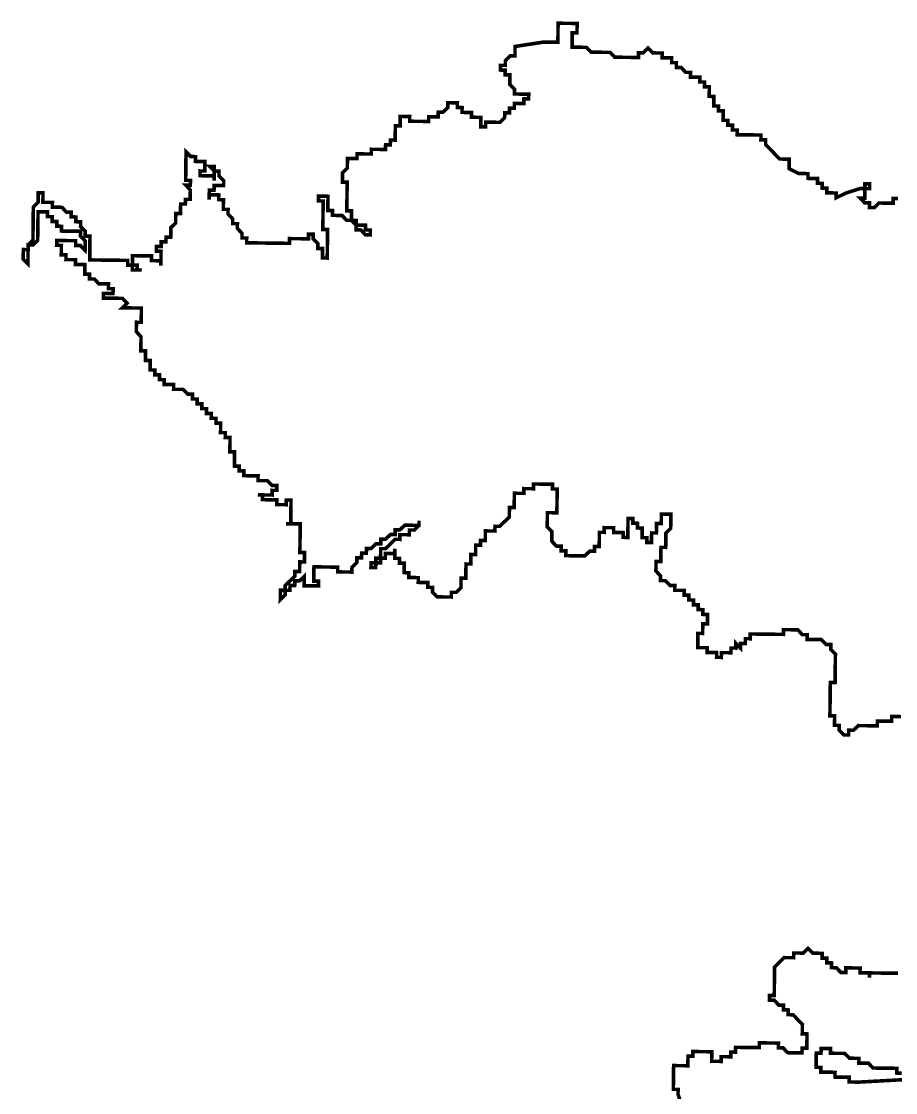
# Model space of a CAD drawing. Header units: metres. Extents: x 257673 to 289848, y 2129691 to 2228029.
# Drawn here: x 262523 to 263254, y 2165234 to 2166130 of the extents above; entities that cross this region are included whole.
import ezdxf

# ---------------------------------------------------------------- set-up
doc = ezdxf.new("R2010")
doc.units = ezdxf.units.M
doc.header["$MEASUREMENT"] = 0
doc.layers.add('HAZARDS LINE', color=1, linetype='Continuous')

msp = doc.modelspace()

# ---------------------------------------------------------------- linework, layer by layer
at = {"layer": 'HAZARDS LINE', "lineweight": 18}
for points in [[(263259.09, 2165548.49, 2.98, 2.98, 0), (263255.12, 2165548.54, 2.98, 2.98, 0), (263251.14, 2165548.59, 2.98, 2.98, 0), (263251.09, 2165544.61, 2.98, 2.98, 0), (263247.12, 2165544.66, 2.98, 2.98, 0), (263243.14, 2165544.71, 2.98, 2.98, 0), (263239.17, 2165544.76, 2.98, 2.98, 0), (263239.12, 2165540.78, 2.98, 2.98, 0), (263235.14, 2165540.83, 2.98, 2.98, 0), (263231.16, 2165540.88, 2.98, 2.98, 0), (263227.19, 2165540.93, 2.98, 2.98, 0), (263223.21, 2165540.98, 2.98, 2.98, 0), (263219.19, 2165537.05, 2.98, 2.98, 0), (263215.21, 2165537.1, 2.98, 2.98, 0), (263215.16, 2165533.12, 2.98, 2.98, 0), (263211.19, 2165533.17, 2.98, 2.98, 0), (263207.26, 2165537.19, 2.98, 2.98, 0), (263207.31, 2165541.17, 2.98, 2.98, 0), (263203.33, 2165541.22, 2.98, 2.98, 0), (263203.38, 2165545.2, 2.98, 2.98, 0), (263203.43, 2165549.17, 2.98, 2.98, 0), (263199.45, 2165549.22, 2.98, 2.98, 0), (263199.5, 2165553.2, 2.98, 2.98, 0), (263199.55, 2165557.17, 2.98, 2.98, 0), (263199.6, 2165561.15, 2.98, 2.98, 0), (263199.65, 2165565.13, 2.98, 2.98, 0), (263199.7, 2165569.1, 2.98, 2.98, 0), (263199.75, 2165573.08, 2.98, 2.98, 0), (263199.79, 2165577.06, 2.98, 2.98, 0), (263203.77, 2165577.01, 2.98, 2.98, 0), (263203.82, 2165580.99, 2.98, 2.98, 0), (263203.87, 2165584.96, 2.98, 2.98, 0), (263203.92, 2165588.94, 2.98, 2.98, 0), (263203.96, 2165592.92, 2.98, 2.98, 0), (263204.01, 2165596.89, 2.98, 2.98, 0), (263204.06, 2165600.87, 2.98, 2.98, 0), (263200.13, 2165604.89, 2.98, 2.98, 0), (263200.18, 2165608.87, 2.98, 2.98, 0), (263196.21, 2165608.92, 2.98, 2.98, 0), (263192.28, 2165612.94, 2.98, 2.98, 0), (263188.3, 2165612.99, 2.98, 2.98, 0), (263184.33, 2165613.04, 2.98, 2.98, 0), (263180.35, 2165613.09, 2.98, 2.98, 0), (263180.4, 2165617.07, 2.98, 2.98, 0), (263176.42, 2165617.11, 2.98, 2.98, 0), (263172.5, 2165621.14, 2.98, 2.98, 0), (263168.52, 2165621.19, 2.98, 2.98, 0), (263164.55, 2165621.24, 2.98, 2.98, 0), (263160.57, 2165621.29, 2.98, 2.98, 0), (263160.52, 2165617.31, 2.98, 2.98, 0), (263156.55, 2165617.36, 2.98, 2.98, 0), (263152.57, 2165617.41, 2.98, 2.98, 0), (263148.59, 2165617.45, 2.98, 2.98, 0), (263144.62, 2165617.5, 2.98, 2.98, 0), (263140.64, 2165617.55, 2.98, 2.98, 0), (263136.67, 2165617.6, 2.98, 2.98, 0), (263132.69, 2165617.65, 2.98, 2.98, 0), (263132.64, 2165613.67, 2.98, 2.98, 0), (263128.66, 2165613.72, 2.98, 2.98, 0), (263128.62, 2165609.74, 2.98, 2.98, 0), (263124.64, 2165609.79, 2.98, 2.98, 0), (263124.59, 2165605.82, 2.98, 2.98, 0), (263120.66, 2165609.84, 2.98, 2.98, 0), (263120.62, 2165605.87, 2.98, 2.98, 0), (263116.64, 2165605.91, 2.98, 2.98, 0), (263116.59, 2165601.94, 2.98, 2.98, 0), (263112.62, 2165601.99, 2.98, 2.98, 0), (263108.64, 2165602.03, 2.98, 2.98, 0), (263108.59, 2165598.06, 2.98, 2.98, 0), (263104.61, 2165598.11, 2.98, 2.98, 0), (263104.66, 2165602.08, 2.98, 2.98, 0), (263100.69, 2165602.13, 2.98, 2.98, 0), (263096.71, 2165602.18, 2.98, 2.98, 0), (263096.76, 2165606.16, 2.98, 2.98, 0), (263092.78, 2165606.21, 2.98, 2.98, 0), (263088.81, 2165606.25, 2.98, 2.98, 0), (263088.86, 2165610.23, 2.98, 2.98, 0), (263088.91, 2165614.21, 2.98, 2.98, 0), (263088.95, 2165618.18, 2.98, 2.98, 0), (263092.93, 2165618.14, 2.98, 2.98, 0), (263092.98, 2165622.11, 2.98, 2.98, 0), (263093.03, 2165626.09, 2.98, 2.98, 0), (263097, 2165626.04, 2.98, 2.98, 0), (263097.05, 2165630.02, 2.98, 2.98, 0), (263097.1, 2165633.99, 2.98, 2.98, 0), (263093.12, 2165634.04, 2.98, 2.98, 0), (263093.17, 2165638.02, 2.98, 2.98, 0), (263089.2, 2165638.07, 2.98, 2.98, 0), (263089.25, 2165642.04, 2.98, 2.98, 0), (263085.27, 2165642.09, 2.98, 2.98, 0), (263085.32, 2165646.07, 2.98, 2.98, 0), (263081.34, 2165646.12, 2.98, 2.98, 0), (263081.39, 2165650.09, 2.98, 2.98, 0), (263077.41, 2165650.14, 2.98, 2.98, 0), (263077.46, 2165654.12, 2.98, 2.98, 0), (263073.49, 2165654.17, 2.98, 2.98, 0), (263069.51, 2165654.22, 2.98, 2.98, 0), (263069.56, 2165658.19, 2.98, 2.98, 0), (263065.58, 2165658.24, 2.98, 2.98, 0), (263061.66, 2165662.27, 2.98, 2.98, 0), (263057.68, 2165662.32, 2.98, 2.98, 0), (263057.73, 2165666.29, 2.98, 2.98, 0), (263053.8, 2165670.32, 2.98, 2.98, 0), (263053.85, 2165674.29, 2.98, 2.98, 0), (263053.9, 2165678.27, 2.98, 2.98, 0), (263057.88, 2165678.22, 2.98, 2.98, 0), (263057.92, 2165682.2, 2.98, 2.98, 0), (263057.97, 2165686.17, 2.98, 2.98, 0), (263058.02, 2165690.15, 2.98, 2.98, 0), (263062, 2165690.1, 2.98, 2.98, 0), (263062.05, 2165694.08, 2.98, 2.98, 0), (263062.09, 2165698.06, 2.98, 2.98, 0), (263062.14, 2165702.03, 2.98, 2.98, 0), (263066.17, 2165705.96, 2.98, 2.98, 0), (263066.22, 2165709.94, 2.98, 2.98, 0), (263066.26, 2165713.91, 2.98, 2.98, 0), (263066.31, 2165717.89, 2.98, 2.98, 0), (263062.34, 2165717.94, 2.98, 2.98, 0), (263058.36, 2165717.99, 2.98, 2.98, 0), (263058.31, 2165714.01, 2.98, 2.98, 0), (263058.26, 2165710.03, 2.98, 2.98, 0), (263054.29, 2165710.08, 2.98, 2.98, 0), (263054.24, 2165706.11, 2.98, 2.98, 0), (263054.19, 2165702.13, 2.98, 2.98, 0), (263050.21, 2165702.18, 2.98, 2.98, 0), (263050.17, 2165698.2, 2.98, 2.98, 0), (263050.12, 2165694.23, 2.98, 2.98, 0), (263046.14, 2165694.27, 2.98, 2.98, 0), (263046.19, 2165698.25, 2.98, 2.98, 0), (263042.21, 2165698.3, 2.98, 2.98, 0), (263042.26, 2165702.28, 2.98, 2.98, 0), (263042.31, 2165706.25, 2.98, 2.98, 0), (263038.34, 2165706.3, 2.98, 2.98, 0), (263038.38, 2165710.28, 2.98, 2.98, 0), (263034.41, 2165710.33, 2.98, 2.98, 0), (263034.46, 2165714.3, 2.98, 2.98, 0), (263030.48, 2165714.35, 2.98, 2.98, 0), (263030.43, 2165710.37, 2.98, 2.98, 0), (263030.38, 2165706.4, 2.98, 2.98, 0), (263030.34, 2165702.42, 2.98, 2.98, 0), (263030.29, 2165698.44, 2.98, 2.98, 0), (263026.31, 2165698.49, 2.98, 2.98, 0), (263026.36, 2165702.47, 2.98, 2.98, 0), (263022.38, 2165702.52, 2.98, 2.98, 0), (263018.41, 2165702.57, 2.98, 2.98, 0), (263018.46, 2165706.54, 2.98, 2.98, 0), (263014.48, 2165706.59, 2.98, 2.98, 0), (263010.5, 2165706.64, 2.98, 2.98, 0), (263010.46, 2165702.66, 2.98, 2.98, 0), (263006.48, 2165702.71, 2.98, 2.98, 0), (263006.43, 2165698.74, 2.98, 2.98, 0), (263006.38, 2165694.76, 2.98, 2.98, 0), (263006.33, 2165690.78, 2.98, 2.98, 0), (263002.36, 2165690.83, 2.98, 2.98, 0), (263002.31, 2165686.86, 2.98, 2.98, 0), (262998.33, 2165686.9, 2.98, 2.98, 0), (262994.31, 2165682.98, 2.98, 2.98, 0), (262990.33, 2165683.02, 2.98, 2.98, 0), (262986.36, 2165683.07, 2.98, 2.98, 0), (262982.38, 2165683.12, 2.98, 2.98, 0), (262978.4, 2165683.17, 2.98, 2.98, 0), (262978.45, 2165687.15, 2.98, 2.98, 0), (262974.48, 2165687.2, 2.98, 2.98, 0), (262974.53, 2165691.17, 2.98, 2.98, 0), (262970.55, 2165691.22, 2.98, 2.98, 0), (262966.62, 2165695.25, 2.98, 2.98, 0), (262966.67, 2165699.22, 2.98, 2.98, 0), (262966.72, 2165703.2, 2.98, 2.98, 0), (262962.79, 2165707.22, 2.98, 2.98, 0), (262962.84, 2165711.2, 2.98, 2.98, 0), (262962.89, 2165715.18, 2.98, 2.98, 0), (262962.94, 2165719.15, 2.98, 2.98, 0), (262966.91, 2165719.11, 2.98, 2.98, 0), (262970.89, 2165719.06, 2.98, 2.98, 0), (262970.94, 2165723.03, 2.98, 2.98, 0), (262970.99, 2165727.01, 2.98, 2.98, 0), (262971.04, 2165730.99, 2.98, 2.98, 0), (262971.13, 2165738.94, 2.98, 2.98, 0), (262967.16, 2165738.99, 2.98, 2.98, 0), (262967.21, 2165742.96, 2.98, 2.98, 0), (262963.23, 2165743.01, 2.98, 2.98, 0), (262959.25, 2165743.06, 2.98, 2.98, 0), (262955.28, 2165743.11, 2.98, 2.98, 0), (262951.3, 2165743.16, 2.98, 2.98, 0), (262951.25, 2165739.18, 2.98, 2.98, 0), (262947.28, 2165739.23, 2.98, 2.98, 0), (262943.3, 2165739.28, 2.98, 2.98, 0), (262943.25, 2165735.3, 2.98, 2.98, 0), (262939.28, 2165735.35, 2.98, 2.98, 0), (262935.3, 2165735.4, 2.98, 2.98, 0), (262935.25, 2165731.42, 2.98, 2.98, 0), (262935.2, 2165727.45, 2.98, 2.98, 0), (262935.15, 2165723.47, 2.98, 2.98, 0), (262931.18, 2165723.52, 2.98, 2.98, 0), (262931.13, 2165719.54, 2.98, 2.98, 0), (262931.08, 2165715.57, 2.98, 2.98, 0), (262927.06, 2165711.64, 2.98, 2.98, 0), (262923.03, 2165707.71, 2.98, 2.98, 0), (262919.06, 2165707.76, 2.98, 2.98, 0), (262919.01, 2165703.78, 2.98, 2.98, 0), (262915.03, 2165703.83, 2.98, 2.98, 0), (262911.06, 2165703.88, 2.98, 2.98, 0), (262911.01, 2165699.9, 2.98, 2.98, 0), (262910.96, 2165695.93, 2.98, 2.98, 0), (262906.98, 2165695.97, 2.98, 2.98, 0), (262906.93, 2165692, 2.98, 2.98, 0), (262902.96, 2165692.05, 2.98, 2.98, 0), (262902.91, 2165688.07, 2.98, 2.98, 0), (262902.86, 2165684.09, 2.98, 2.98, 0), (262898.89, 2165684.14, 2.98, 2.98, 0), (262898.84, 2165680.17, 2.98, 2.98, 0), (262898.79, 2165676.19, 2.98, 2.98, 0), (262894.81, 2165676.24, 2.98, 2.98, 0), (262894.76, 2165672.26, 2.98, 2.98, 0), (262894.71, 2165668.28, 2.98, 2.98, 0), (262894.67, 2165664.31, 2.98, 2.98, 0), (262890.69, 2165664.36, 2.98, 2.98, 0), (262890.64, 2165660.38, 2.98, 2.98, 0), (262890.59, 2165656.4, 2.98, 2.98, 0), (262886.57, 2165652.48, 2.98, 2.98, 0), (262882.59, 2165652.52, 2.98, 2.98, 0), (262882.54, 2165648.55, 2.98, 2.98, 0), (262878.57, 2165648.6, 2.98, 2.98, 0), (262874.59, 2165648.64, 2.98, 2.98, 0), (262870.62, 2165648.69, 2.98, 2.98, 0), (262866.69, 2165652.72, 2.98, 2.98, 0), (262866.74, 2165656.69, 2.98, 2.98, 0), (262862.76, 2165656.74, 2.98, 2.98, 0), (262862.81, 2165660.72, 2.98, 2.98, 0), (262858.83, 2165660.77, 2.98, 2.98, 0), (262854.86, 2165660.82, 2.98, 2.98, 0), (262854.91, 2165664.79, 2.98, 2.98, 0), (262850.93, 2165664.84, 2.98, 2.98, 0), (262846.95, 2165664.89, 2.98, 2.98, 0), (262847, 2165668.87, 2.98, 2.98, 0), (262843.03, 2165668.92, 2.98, 2.98, 0), (262843.08, 2165672.89, 2.98, 2.98, 0), (262843.12, 2165676.87, 2.98, 2.98, 0), (262839.15, 2165676.92, 2.98, 2.98, 0), (262839.2, 2165680.89, 2.98, 2.98, 0), (262835.22, 2165680.94, 2.98, 2.98, 0), (262835.27, 2165684.92, 2.98, 2.98, 0), (262835.32, 2165688.9, 2.98, 2.98, 0), (262835.27, 2165684.92, 2.98, 2.98, 0), (262831.29, 2165684.97, 2.98, 2.98, 0), (262827.32, 2165685.02, 2.98, 2.98, 0), (262827.27, 2165681.04, 2.98, 2.98, 0), (262823.29, 2165681.09, 2.98, 2.98, 0), (262823.24, 2165677.11, 2.98, 2.98, 0), (262819.27, 2165677.16, 2.98, 2.98, 0), (262819.22, 2165673.18, 2.98, 2.98, 0), (262815.24, 2165673.23, 2.98, 2.98, 0), (262815.29, 2165677.21, 2.98, 2.98, 0), (262819.27, 2165677.16, 2.98, 2.98, 0), (262819.32, 2165681.14, 2.98, 2.98, 0), (262823.29, 2165681.09, 2.98, 2.98, 0), (262823.34, 2165685.07, 2.98, 2.98, 0), (262823.39, 2165689.04, 2.98, 2.98, 0), (262827.37, 2165688.99, 2.98, 2.98, 0), (262831.39, 2165692.92, 2.98, 2.98, 0), (262835.42, 2165696.85, 2.98, 2.98, 0), (262839.39, 2165696.8, 2.98, 2.98, 0), (262839.44, 2165700.78, 2.98, 2.98, 0), (262843.42, 2165700.73, 2.98, 2.98, 0), (262847.39, 2165700.68, 2.98, 2.98, 0), (262847.44, 2165704.66, 2.98, 2.98, 0), (262851.42, 2165704.61, 2.98, 2.98, 0), (262855.44, 2165708.54, 2.98, 2.98, 0), (262855.49, 2165712.51, 2.98, 2.98, 0), (262855.44, 2165708.54, 2.98, 2.98, 0), (262851.47, 2165708.58, 2.98, 2.98, 0), (262847.49, 2165708.63, 2.98, 2.98, 0), (262843.51, 2165708.68, 2.98, 2.98, 0), (262839.49, 2165704.75, 2.98, 2.98, 0), (262835.51, 2165704.8, 2.98, 2.98, 0), (262835.46, 2165700.83, 2.98, 2.98, 0), (262831.49, 2165700.87, 2.98, 2.98, 0), (262827.46, 2165696.95, 2.98, 2.98, 0), (262823.49, 2165697, 2.98, 2.98, 0), (262823.44, 2165693.02, 2.98, 2.98, 0), (262819.46, 2165693.07, 2.98, 2.98, 0), (262815.44, 2165689.14, 2.98, 2.98, 0), (262811.46, 2165689.19, 2.98, 2.98, 0), (262811.41, 2165685.21, 2.98, 2.98, 0), (262807.44, 2165685.26, 2.98, 2.98, 0), (262807.39, 2165681.28, 2.98, 2.98, 0), (262803.41, 2165681.33, 2.98, 2.98, 0), (262803.36, 2165677.36, 2.98, 2.98, 0), (262799.34, 2165673.43, 2.98, 2.98, 0), (262799.29, 2165669.45, 2.98, 2.98, 0), (262795.32, 2165669.5, 2.98, 2.98, 0), (262791.34, 2165669.55, 2.98, 2.98, 0), (262787.36, 2165669.6, 2.98, 2.98, 0), (262787.41, 2165673.57, 2.98, 2.98, 0), (262783.44, 2165673.62, 2.98, 2.98, 0), (262779.46, 2165673.67, 2.98, 2.98, 0), (262775.48, 2165673.72, 2.98, 2.98, 0), (262771.51, 2165673.77, 2.98, 2.98, 0), (262767.53, 2165673.82, 2.98, 2.98, 0), (262767.48, 2165669.84, 2.98, 2.98, 0), (262767.44, 2165665.86, 2.98, 2.98, 0), (262767.39, 2165661.89, 2.98, 2.98, 0), (262771.36, 2165661.84, 2.98, 2.98, 0), (262771.31, 2165657.86, 2.98, 2.98, 0), (262767.34, 2165657.91, 2.98, 2.98, 0), (262763.36, 2165657.96, 2.98, 2.98, 0), (262759.39, 2165658.01, 2.98, 2.98, 0), (262759.43, 2165661.98, 2.98, 2.98, 0), (262759.48, 2165665.96, 2.98, 2.98, 0), (262755.46, 2165662.03, 2.98, 2.98, 0), (262751.48, 2165662.08, 2.98, 2.98, 0), (262751.43, 2165658.1, 2.98, 2.98, 0), (262747.46, 2165658.15, 2.98, 2.98, 0), (262747.41, 2165654.18, 2.98, 2.98, 0), (262743.43, 2165654.22, 2.98, 2.98, 0), (262743.39, 2165650.25, 2.98, 2.98, 0), (262739.36, 2165646.32, 2.98, 2.98, 0), (262739.41, 2165650.3, 2.98, 2.98, 0), (262739.46, 2165654.27, 2.98, 2.98, 0), (262743.43, 2165654.22, 2.98, 2.98, 0), (262743.48, 2165658.2, 2.98, 2.98, 0), (262747.51, 2165662.13, 2.98, 2.98, 0), (262751.53, 2165666.06, 2.98, 2.98, 0), (262751.58, 2165670.03, 2.98, 2.98, 0), (262755.56, 2165669.99, 2.98, 2.98, 0), (262755.6, 2165673.96, 2.98, 2.98, 0), (262755.65, 2165677.94, 2.98, 2.98, 0), (262759.63, 2165677.89, 2.98, 2.98, 0), (262759.68, 2165681.87, 2.98, 2.98, 0), (262759.73, 2165685.84, 2.98, 2.98, 0), (262755.75, 2165685.89, 2.98, 2.98, 0), (262755.8, 2165689.87, 2.98, 2.98, 0), (262755.85, 2165693.84, 2.98, 2.98, 0), (262755.9, 2165697.82, 2.98, 2.98, 0), (262755.94, 2165701.8, 2.98, 2.98, 0), (262755.99, 2165705.77, 2.98, 2.98, 0), (262756.04, 2165709.75, 2.98, 2.98, 0), (262752.07, 2165709.8, 2.98, 2.98, 0), (262748.09, 2165709.85, 2.98, 2.98, 0), (262744.11, 2165709.9, 2.98, 2.98, 0), (262748.09, 2165709.85, 2.98, 2.98, 0), (262748.14, 2165713.82, 2.98, 2.98, 0), (262748.19, 2165717.8, 2.98, 2.98, 0), (262748.24, 2165721.78, 2.98, 2.98, 0), (262748.28, 2165725.75, 2.98, 2.98, 0), (262748.33, 2165729.73, 2.98, 2.98, 0), (262744.36, 2165729.78, 2.98, 2.98, 0), (262744.31, 2165725.8, 2.98, 2.98, 0), (262740.33, 2165725.85, 2.98, 2.98, 0), (262736.36, 2165725.9, 2.98, 2.98, 0), (262736.41, 2165729.88, 2.98, 2.98, 0), (262732.43, 2165729.93, 2.98, 2.98, 0), (262728.45, 2165729.97, 2.98, 2.98, 0), (262724.48, 2165730.02, 2.98, 2.98, 0), (262724.53, 2165734, 2.98, 2.98, 0), (262720.55, 2165734.05, 2.98, 2.98, 0), (262724.53, 2165734, 2.98, 2.98, 0), (262728.5, 2165733.95, 2.98, 2.98, 0), (262732.48, 2165733.9, 2.98, 2.98, 0), (262732.53, 2165737.88, 2.98, 2.98, 0), (262736.5, 2165737.83, 2.98, 2.98, 0), (262736.55, 2165741.81, 2.98, 2.98, 0), (262732.58, 2165741.86, 2.98, 2.98, 0), (262728.65, 2165745.88, 2.98, 2.98, 0), (262724.67, 2165745.93, 2.98, 2.98, 0), (262720.7, 2165745.98, 2.98, 2.98, 0), (262720.74, 2165749.95, 2.98, 2.98, 0), (262716.77, 2165750, 2.98, 2.98, 0), (262712.79, 2165750.05, 2.98, 2.98, 0), (262708.82, 2165750.1, 2.98, 2.98, 0), (262708.87, 2165754.08, 2.98, 2.98, 0), (262704.89, 2165754.13, 2.98, 2.98, 0), (262704.94, 2165758.1, 2.98, 2.98, 0), (262700.96, 2165758.15, 2.98, 2.98, 0), (262701.01, 2165762.13, 2.98, 2.98, 0), (262701.06, 2165766.1, 2.98, 2.98, 0), (262701.11, 2165770.08, 2.98, 2.98, 0), (262697.13, 2165770.13, 2.98, 2.98, 0), (262697.18, 2165774.11, 2.98, 2.98, 0), (262697.23, 2165778.08, 2.98, 2.98, 0), (262697.28, 2165782.06, 2.98, 2.98, 0), (262693.3, 2165782.11, 2.98, 2.98, 0), (262693.35, 2165786.08, 2.98, 2.98, 0), (262689.37, 2165786.13, 2.98, 2.98, 0), (262689.42, 2165790.11, 2.98, 2.98, 0), (262689.47, 2165794.09, 2.98, 2.98, 0), (262685.5, 2165794.13, 2.98, 2.98, 0), (262685.54, 2165798.11, 2.98, 2.98, 0), (262681.57, 2165798.16, 2.98, 2.98, 0), (262681.62, 2165802.14, 2.98, 2.98, 0), (262677.64, 2165802.18, 2.98, 2.98, 0), (262677.69, 2165806.16, 2.98, 2.98, 0), (262673.71, 2165806.21, 2.98, 2.98, 0), (262673.76, 2165810.19, 2.98, 2.98, 0), (262669.79, 2165810.24, 2.98, 2.98, 0), (262669.83, 2165814.21, 2.98, 2.98, 0), (262665.86, 2165814.26, 2.98, 2.98, 0), (262665.91, 2165818.24, 2.98, 2.98, 0), (262661.93, 2165818.29, 2.98, 2.98, 0), (262658, 2165822.31, 2.98, 2.98, 0), (262654.03, 2165822.36, 2.98, 2.98, 0), (262650.05, 2165822.41, 2.98, 2.98, 0), (262650.1, 2165826.38, 2.98, 2.98, 0), (262646.12, 2165826.43, 2.98, 2.98, 0), (262642.15, 2165826.48, 2.98, 2.98, 0), (262642.2, 2165830.46, 2.98, 2.98, 0), (262638.22, 2165830.51, 2.98, 2.98, 0), (262638.27, 2165834.48, 2.98, 2.98, 0), (262634.29, 2165834.53, 2.98, 2.98, 0), (262634.34, 2165838.51, 2.98, 2.98, 0), (262630.37, 2165838.56, 2.98, 2.98, 0), (262630.42, 2165842.53, 2.98, 2.98, 0), (262630.46, 2165846.51, 2.98, 2.98, 0), (262626.49, 2165846.56, 2.98, 2.98, 0), (262626.54, 2165850.54, 2.98, 2.98, 0), (262626.59, 2165854.51, 2.98, 2.98, 0), (262622.61, 2165854.56, 2.98, 2.98, 0), (262622.66, 2165858.54, 2.98, 2.98, 0), (262622.71, 2165862.51, 2.98, 2.98, 0), (262622.76, 2165866.49, 2.98, 2.98, 0), (262618.83, 2165870.52, 2.98, 2.98, 0), (262618.88, 2165874.49, 2.98, 2.98, 0), (262618.92, 2165878.47, 2.98, 2.98, 0), (262622.9, 2165878.42, 2.98, 2.98, 0), (262622.95, 2165882.4, 2.98, 2.98, 0), (262623, 2165886.37, 2.98, 2.98, 0), (262623.05, 2165890.35, 2.98, 2.98, 0), (262619.07, 2165890.4, 2.98, 2.98, 0), (262607.14, 2165890.54, 2.98, 2.98, 0), (262611.17, 2165894.47, 2.98, 2.98, 0), (262607.24, 2165898.5, 2.98, 2.98, 0), (262603.26, 2165898.55, 2.98, 2.98, 0), (262599.29, 2165898.59, 2.98, 2.98, 0), (262595.31, 2165898.64, 2.98, 2.98, 0), (262591.34, 2165898.69, 2.98, 2.98, 0), (262591.38, 2165902.67, 2.98, 2.98, 0), (262595.36, 2165902.62, 2.98, 2.98, 0), (262599.34, 2165902.57, 2.98, 2.98, 0), (262599.39, 2165906.55, 2.98, 2.98, 0), (262595.41, 2165906.6, 2.98, 2.98, 0), (262595.46, 2165910.57, 2.98, 2.98, 0), (262591.48, 2165910.62, 2.98, 2.98, 0), (262587.51, 2165910.67, 2.98, 2.98, 0), (262583.58, 2165914.7, 2.98, 2.98, 0), (262579.6, 2165914.74, 2.98, 2.98, 0), (262579.65, 2165918.72, 2.98, 2.98, 0), (262575.68, 2165918.77, 2.98, 2.98, 0), (262575.72, 2165922.75, 2.98, 2.98, 0), (262575.77, 2165926.72, 2.98, 2.98, 0), (262571.8, 2165926.77, 2.98, 2.98, 0), (262567.82, 2165926.82, 2.98, 2.98, 0), (262567.87, 2165930.8, 2.98, 2.98, 0), (262563.89, 2165930.84, 2.98, 2.98, 0), (262559.92, 2165930.89, 2.98, 2.98, 0), (262559.97, 2165934.87, 2.98, 2.98, 0), (262555.99, 2165934.92, 2.98, 2.98, 0), (262556.04, 2165938.9, 2.98, 2.98, 0), (262556.09, 2165942.87, 2.98, 2.98, 0), (262552.11, 2165942.92, 2.98, 2.98, 0), (262552.16, 2165946.9, 2.98, 2.98, 0), (262556.14, 2165946.85, 2.98, 2.98, 0), (262560.11, 2165946.8, 2.98, 2.98, 0), (262564.09, 2165946.75, 2.98, 2.98, 0), (262568.06, 2165946.7, 2.98, 2.98, 0), (262568.02, 2165942.73, 2.98, 2.98, 0), (262571.99, 2165942.68, 2.98, 2.98, 0), (262575.92, 2165938.65, 2.98, 2.98, 0), (262575.97, 2165942.63, 2.98, 2.98, 0), (262576.02, 2165946.61, 2.98, 2.98, 0), (262572.09, 2165950.63, 2.98, 2.98, 0), (262572.14, 2165954.61, 2.98, 2.98, 0), (262568.16, 2165954.66, 2.98, 2.98, 0), (262564.18, 2165954.7, 2.98, 2.98, 0), (262560.21, 2165954.75, 2.98, 2.98, 0), (262556.23, 2165954.8, 2.98, 2.98, 0), (262556.28, 2165958.78, 2.98, 2.98, 0), (262552.31, 2165958.83, 2.98, 2.98, 0), (262552.35, 2165962.8, 2.98, 2.98, 0), (262548.38, 2165962.85, 2.98, 2.98, 0), (262548.43, 2165966.83, 2.98, 2.98, 0), (262544.45, 2165966.88, 2.98, 2.98, 0), (262544.5, 2165970.85, 2.98, 2.98, 0), (262540.52, 2165970.9, 2.98, 2.98, 0), (262536.55, 2165970.95, 2.98, 2.98, 0), (262536.5, 2165966.97, 2.98, 2.98, 0), (262536.45, 2165963, 2.98, 2.98, 0), (262536.4, 2165959.02, 2.98, 2.98, 0), (262536.35, 2165955.04, 2.98, 2.98, 0), (262536.3, 2165951.07, 2.98, 2.98, 0), (262536.26, 2165947.09, 2.98, 2.98, 0), (262532.23, 2165943.16, 2.98, 2.98, 0), (262528.26, 2165943.21, 2.98, 2.98, 0), (262528.21, 2165939.24, 2.98, 2.98, 0), (262528.16, 2165935.26, 2.98, 2.98, 0), (262528.11, 2165931.28, 2.98, 2.98, 0), (262528.06, 2165927.31, 2.98, 2.98, 0), (262524.13, 2165931.33, 2.98, 2.98, 0), (262524.18, 2165935.31, 2.98, 2.98, 0), (262524.23, 2165939.28, 2.98, 2.98, 0), (262528.21, 2165939.24, 2.98, 2.98, 0), (262528.26, 2165943.21, 2.98, 2.98, 0), (262532.28, 2165947.14, 2.98, 2.98, 0), (262532.33, 2165951.12, 2.98, 2.98, 0), (262532.38, 2165955.09, 2.98, 2.98, 0), (262532.43, 2165959.07, 2.98, 2.98, 0), (262532.47, 2165963.05, 2.98, 2.98, 0), (262532.52, 2165967.02, 2.98, 2.98, 0), (262532.57, 2165971, 2.98, 2.98, 0), (262532.62, 2165974.98, 2.98, 2.98, 0), (262536.64, 2165978.9, 2.98, 2.98, 0), (262536.69, 2165982.88, 2.98, 2.98, 0), (262536.74, 2165986.86, 2.98, 2.98, 0), (262540.72, 2165986.81, 2.98, 2.98, 0), (262540.67, 2165982.83, 2.98, 2.98, 0), (262540.62, 2165978.86, 2.98, 2.98, 0), (262544.6, 2165978.81, 2.98, 2.98, 0), (262548.57, 2165978.76, 2.98, 2.98, 0), (262548.52, 2165974.78, 2.98, 2.98, 0), (262552.5, 2165974.73, 2.98, 2.98, 0), (262556.48, 2165974.68, 2.98, 2.98, 0), (262560.4, 2165970.66, 2.98, 2.98, 0), (262564.38, 2165970.61, 2.98, 2.98, 0), (262564.33, 2165966.63, 2.98, 2.98, 0), (262568.31, 2165966.59, 2.98, 2.98, 0), (262568.26, 2165962.61, 2.98, 2.98, 0), (262572.23, 2165962.56, 2.98, 2.98, 0), (262572.19, 2165958.58, 2.98, 2.98, 0), (262576.11, 2165954.56, 2.98, 2.98, 0), (262576.06, 2165950.58, 2.98, 2.98, 0), (262580.04, 2165950.53, 2.98, 2.98, 0), (262579.99, 2165946.56, 2.98, 2.98, 0), (262579.94, 2165942.58, 2.98, 2.98, 0), (262579.89, 2165938.6, 2.98, 2.98, 0), (262579.85, 2165934.63, 2.98, 2.98, 0), (262579.8, 2165930.65, 2.98, 2.98, 0), (262583.77, 2165930.6, 2.98, 2.98, 0), (262587.75, 2165930.55, 2.98, 2.98, 0), (262591.73, 2165930.5, 2.98, 2.98, 0), (262595.7, 2165930.46, 2.98, 2.98, 0), (262599.68, 2165930.41, 2.98, 2.98, 0), (262603.65, 2165930.36, 2.98, 2.98, 0), (262607.63, 2165930.31, 2.98, 2.98, 0), (262611.6, 2165930.26, 2.98, 2.98, 0), (262611.56, 2165926.29, 2.98, 2.98, 0), (262615.53, 2165926.24, 2.98, 2.98, 0), (262615.48, 2165922.26, 2.98, 2.98, 0), (262619.46, 2165922.21, 2.98, 2.98, 0), (262623.44, 2165922.16, 2.98, 2.98, 0), (262619.46, 2165922.21, 2.98, 2.98, 0), (262619.51, 2165926.19, 2.98, 2.98, 0), (262615.53, 2165926.24, 2.98, 2.98, 0), (262615.58, 2165930.21, 2.98, 2.98, 0), (262615.63, 2165934.19, 2.98, 2.98, 0), (262619.61, 2165934.14, 2.98, 2.98, 0), (262623.58, 2165934.09, 2.98, 2.98, 0), (262627.56, 2165934.04, 2.98, 2.98, 0), (262631.53, 2165934, 2.98, 2.98, 0), (262631.48, 2165930.02, 2.98, 2.98, 0), (262635.46, 2165929.97, 2.98, 2.98, 0), (262639.44, 2165929.92, 2.98, 2.98, 0), (262639.39, 2165925.95, 2.98, 2.98, 0), (262639.44, 2165929.92, 2.98, 2.98, 0), (262639.49, 2165933.9, 2.98, 2.98, 0), (262639.53, 2165937.87, 2.98, 2.98, 0), (262635.56, 2165937.92, 2.98, 2.98, 0), (262635.61, 2165941.9, 2.98, 2.98, 0), (262639.58, 2165941.85, 2.98, 2.98, 0), (262639.63, 2165945.83, 2.98, 2.98, 0), (262643.61, 2165945.78, 2.98, 2.98, 0), (262643.66, 2165949.76, 2.98, 2.98, 0), (262647.63, 2165949.71, 2.98, 2.98, 0), (262647.68, 2165953.68, 2.98, 2.98, 0), (262647.73, 2165957.66, 2.98, 2.98, 0), (262651.75, 2165961.59, 2.98, 2.98, 0), (262651.8, 2165965.57, 2.98, 2.98, 0), (262651.85, 2165969.54, 2.98, 2.98, 0), (262655.83, 2165969.49, 2.98, 2.98, 0), (262655.88, 2165973.47, 2.98, 2.98, 0), (262655.92, 2165977.45, 2.98, 2.98, 0), (262659.9, 2165977.4, 2.98, 2.98, 0), (262659.95, 2165981.37, 2.98, 2.98, 0), (262663.92, 2165981.33, 2.98, 2.98, 0), (262663.97, 2165985.3, 2.98, 2.98, 0), (262664.02, 2165989.28, 2.98, 2.98, 0), (262660.09, 2165993.3, 2.98, 2.98, 0), (262664.07, 2165993.26, 2.98, 2.98, 0), (262664.12, 2165997.23, 2.98, 2.98, 0), (262660.14, 2165997.28, 2.98, 2.98, 0), (262660.19, 2166001.26, 2.98, 2.98, 0), (262660.24, 2166005.23, 2.98, 2.98, 0), (262660.29, 2166009.21, 2.98, 2.98, 0), (262660.39, 2166017.16, 2.98, 2.98, 0), (262660.43, 2166021.14, 2.98, 2.98, 0), (262664.36, 2166017.12, 2.98, 2.98, 0), (262668.34, 2166017.07, 2.98, 2.98, 0), (262668.29, 2166013.09, 2.98, 2.98, 0), (262672.27, 2166013.04, 2.98, 2.98, 0), (262676.24, 2166012.99, 2.98, 2.98, 0), (262676.19, 2166009.02, 2.98, 2.98, 0), (262676.14, 2166005.04, 2.98, 2.98, 0), (262672.17, 2166005.09, 2.98, 2.98, 0), (262672.12, 2166001.11, 2.98, 2.98, 0), (262676.1, 2166001.06, 2.98, 2.98, 0), (262680.07, 2166001.01, 2.98, 2.98, 0), (262684.05, 2166000.97, 2.98, 2.98, 0), (262684, 2165996.99, 2.98, 2.98, 0), (262684.05, 2166000.97, 2.98, 2.98, 0), (262684.1, 2166004.94, 2.98, 2.98, 0), (262684.14, 2166008.92, 2.98, 2.98, 0), (262680.17, 2166008.97, 2.98, 2.98, 0), (262684.1, 2166004.94, 2.98, 2.98, 0), (262688.07, 2166004.89, 2.98, 2.98, 0), (262688.02, 2166000.92, 2.98, 2.98, 0), (262691.95, 2165996.89, 2.98, 2.98, 0), (262691.9, 2165992.92, 2.98, 2.98, 0), (262687.93, 2165992.96, 2.98, 2.98, 0), (262683.95, 2165993.01, 2.98, 2.98, 0), (262683.9, 2165989.04, 2.98, 2.98, 0), (262679.93, 2165989.08, 2.98, 2.98, 0), (262679.88, 2165985.11, 2.98, 2.98, 0), (262679.83, 2165981.13, 2.98, 2.98, 0), (262679.88, 2165985.11, 2.98, 2.98, 0), (262683.85, 2165985.06, 2.98, 2.98, 0), (262687.83, 2165985.01, 2.98, 2.98, 0), (262687.78, 2165981.03, 2.98, 2.98, 0), (262691.76, 2165980.99, 2.98, 2.98, 0), (262691.71, 2165977.01, 2.98, 2.98, 0), (262691.66, 2165973.03, 2.98, 2.98, 0), (262695.63, 2165972.98, 2.98, 2.98, 0), (262695.59, 2165969.01, 2.98, 2.98, 0), (262699.51, 2165964.98, 2.98, 2.98, 0), (262699.46, 2165961.01, 2.98, 2.98, 0), (262703.44, 2165960.96, 2.98, 2.98, 0), (262703.39, 2165956.98, 2.98, 2.98, 0), (262707.32, 2165952.96, 2.98, 2.98, 0), (262707.27, 2165948.98, 2.98, 2.98, 0), (262711.25, 2165948.93, 2.98, 2.98, 0), (262711.2, 2165944.95, 2.98, 2.98, 0), (262715.17, 2165944.9, 2.98, 2.98, 0), (262719.15, 2165944.86, 2.98, 2.98, 0), (262723.13, 2165944.81, 2.98, 2.98, 0), (262727.1, 2165944.76, 2.98, 2.98, 0), (262731.08, 2165944.71, 2.98, 2.98, 0), (262735.05, 2165944.66, 2.98, 2.98, 0), (262739.03, 2165944.61, 2.98, 2.98, 0), (262743.01, 2165944.56, 2.98, 2.98, 0), (262746.98, 2165944.52, 2.98, 2.98, 0), (262747.03, 2165948.49, 2.98, 2.98, 0), (262751.01, 2165948.44, 2.98, 2.98, 0), (262754.98, 2165948.4, 2.98, 2.98, 0), (262758.96, 2165948.35, 2.98, 2.98, 0), (262762.93, 2165948.3, 2.98, 2.98, 0), (262762.98, 2165952.27, 2.98, 2.98, 0), (262766.96, 2165952.23, 2.98, 2.98, 0), (262766.91, 2165948.25, 2.98, 2.98, 0), (262770.84, 2165944.22, 2.98, 2.98, 0), (262770.79, 2165940.25, 2.98, 2.98, 0), (262774.77, 2165940.2, 2.98, 2.98, 0), (262774.72, 2165936.22, 2.98, 2.98, 0), (262774.67, 2165932.25, 2.98, 2.98, 0), (262778.64, 2165932.2, 2.98, 2.98, 0), (262778.69, 2165936.17, 2.98, 2.98, 0), (262778.74, 2165940.15, 2.98, 2.98, 0), (262778.79, 2165944.13, 2.98, 2.98, 0), (262778.84, 2165948.1, 2.98, 2.98, 0), (262778.89, 2165952.08, 2.98, 2.98, 0), (262778.94, 2165956.06, 2.98, 2.98, 0), (262774.96, 2165956.11, 2.98, 2.98, 0), (262775.01, 2165960.08, 2.98, 2.98, 0), (262775.06, 2165964.06, 2.98, 2.98, 0), (262775.11, 2165968.04, 2.98, 2.98, 0), (262775.15, 2165972.01, 2.98, 2.98, 0), (262775.2, 2165975.99, 2.98, 2.98, 0), (262775.25, 2165979.96, 2.98, 2.98, 0), (262771.28, 2165980.01, 2.98, 2.98, 0), (262771.32, 2165983.99, 2.98, 2.98, 0), (262775.3, 2165983.94, 2.98, 2.98, 0), (262779.28, 2165983.89, 2.98, 2.98, 0), (262779.23, 2165979.92, 2.98, 2.98, 0), (262779.18, 2165975.94, 2.98, 2.98, 0), (262779.13, 2165971.96, 2.98, 2.98, 0), (262783.11, 2165971.91, 2.98, 2.98, 0), (262783.06, 2165967.94, 2.98, 2.98, 0), (262787.03, 2165967.89, 2.98, 2.98, 0), (262791.01, 2165967.84, 2.98, 2.98, 0), (262794.94, 2165963.82, 2.98, 2.98, 0), (262798.91, 2165963.77, 2.98, 2.98, 0), (262802.84, 2165959.74, 2.98, 2.98, 0), (262802.79, 2165955.77, 2.98, 2.98, 0), (262806.77, 2165955.72, 2.98, 2.98, 0), (262810.69, 2165951.69, 2.98, 2.98, 0), (262814.67, 2165951.64, 2.98, 2.98, 0), (262814.72, 2165955.62, 2.98, 2.98, 0), (262810.74, 2165955.67, 2.98, 2.98, 0), (262810.79, 2165959.64, 2.98, 2.98, 0), (262806.82, 2165959.69, 2.98, 2.98, 0), (262802.84, 2165959.74, 2.98, 2.98, 0), (262802.89, 2165963.72, 2.98, 2.98, 0), (262798.91, 2165963.77, 2.98, 2.98, 0), (262798.96, 2165967.74, 2.98, 2.98, 0), (262799.01, 2165971.72, 2.98, 2.98, 0), (262795.03, 2165971.77, 2.98, 2.98, 0), (262795.08, 2165975.75, 2.98, 2.98, 0), (262795.13, 2165979.72, 2.98, 2.98, 0), (262795.18, 2165983.7, 2.98, 2.98, 0), (262795.23, 2165987.68, 2.98, 2.98, 0), (262795.28, 2165991.65, 2.98, 2.98, 0), (262795.33, 2165995.63, 2.98, 2.98, 0), (262791.35, 2165995.68, 2.98, 2.98, 0), (262791.4, 2165999.65, 2.98, 2.98, 0), (262791.45, 2166003.63, 2.98, 2.98, 0), (262795.47, 2166007.56, 2.98, 2.98, 0), (262795.52, 2166011.53, 2.98, 2.98, 0), (262795.57, 2166015.51, 2.98, 2.98, 0), (262799.54, 2166015.46, 2.98, 2.98, 0), (262803.52, 2166015.41, 2.98, 2.98, 0), (262803.57, 2166019.39, 2.98, 2.98, 0), (262807.54, 2166019.34, 2.98, 2.98, 0), (262811.52, 2166019.29, 2.98, 2.98, 0), (262815.5, 2166019.24, 2.98, 2.98, 0), (262815.55, 2166023.22, 2.98, 2.98, 0), (262819.52, 2166023.17, 2.98, 2.98, 0), (262823.5, 2166023.12, 2.98, 2.98, 0), (262827.47, 2166023.08, 2.98, 2.98, 0), (262827.52, 2166027.05, 2.98, 2.98, 0), (262831.5, 2166027, 2.98, 2.98, 0), (262831.55, 2166030.98, 2.98, 2.98, 0), (262835.52, 2166030.93, 2.98, 2.98, 0), (262835.57, 2166034.91, 2.98, 2.98, 0), (262835.62, 2166038.88, 2.98, 2.98, 0), (262835.67, 2166042.86, 2.98, 2.98, 0), (262839.64, 2166042.81, 2.98, 2.98, 0), (262839.69, 2166046.79, 2.98, 2.98, 0), (262839.74, 2166050.77, 2.98, 2.98, 0), (262843.72, 2166050.72, 2.98, 2.98, 0), (262847.69, 2166050.67, 2.98, 2.98, 0), (262847.64, 2166046.69, 2.98, 2.98, 0), (262851.62, 2166046.64, 2.98, 2.98, 0), (262855.6, 2166046.6, 2.98, 2.98, 0), (262859.57, 2166046.55, 2.98, 2.98, 0), (262863.55, 2166046.5, 2.98, 2.98, 0), (262863.6, 2166050.47, 2.98, 2.98, 0), (262867.57, 2166050.43, 2.98, 2.98, 0), (262871.55, 2166050.38, 2.98, 2.98, 0), (262871.6, 2166054.35, 2.98, 2.98, 0), (262875.57, 2166054.31, 2.98, 2.98, 0), (262879.6, 2166058.23, 2.98, 2.98, 0), (262879.65, 2166062.21, 2.98, 2.98, 0), (262883.62, 2166062.16, 2.98, 2.98, 0), (262887.6, 2166062.11, 2.98, 2.98, 0), (262887.55, 2166058.14, 2.98, 2.98, 0), (262891.53, 2166058.09, 2.98, 2.98, 0), (262891.48, 2166054.11, 2.98, 2.98, 0), (262895.45, 2166054.06, 2.98, 2.98, 0), (262899.43, 2166054.01, 2.98, 2.98, 0), (262899.38, 2166050.04, 2.98, 2.98, 0), (262903.36, 2166049.99, 2.98, 2.98, 0), (262907.33, 2166049.94, 2.98, 2.98, 0), (262907.28, 2166045.96, 2.98, 2.98, 0), (262907.24, 2166041.99, 2.98, 2.98, 0), (262911.21, 2166041.94, 2.98, 2.98, 0), (262911.26, 2166045.91, 2.98, 2.98, 0), (262915.24, 2166045.87, 2.98, 2.98, 0), (262919.21, 2166045.82, 2.98, 2.98, 0), (262923.19, 2166045.77, 2.98, 2.98, 0), (262927.21, 2166049.7, 2.98, 2.98, 0), (262927.26, 2166053.67, 2.98, 2.98, 0), (262931.24, 2166053.62, 2.98, 2.98, 0), (262931.29, 2166057.6, 2.98, 2.98, 0), (262935.26, 2166057.55, 2.98, 2.98, 0), (262935.31, 2166061.53, 2.98, 2.98, 0), (262939.29, 2166061.48, 2.98, 2.98, 0), (262943.26, 2166061.43, 2.98, 2.98, 0), (262943.31, 2166065.41, 2.98, 2.98, 0), (262947.29, 2166065.36, 2.98, 2.98, 0), (262947.34, 2166069.34, 2.98, 2.98, 0), (262943.36, 2166069.39, 2.98, 2.98, 0), (262939.38, 2166069.43, 2.98, 2.98, 0), (262935.41, 2166069.48, 2.98, 2.98, 0), (262935.46, 2166073.46, 2.98, 2.98, 0), (262931.53, 2166077.48, 2.98, 2.98, 0), (262931.58, 2166081.46, 2.98, 2.98, 0), (262931.63, 2166085.44, 2.98, 2.98, 0), (262927.65, 2166085.49, 2.98, 2.98, 0), (262927.7, 2166089.46, 2.98, 2.98, 0), (262923.72, 2166089.51, 2.98, 2.98, 0), (262923.77, 2166093.49, 2.98, 2.98, 0), (262927.75, 2166093.44, 2.98, 2.98, 0), (262927.8, 2166097.42, 2.98, 2.98, 0), (262931.82, 2166101.34, 2.98, 2.98, 0), (262935.8, 2166101.3, 2.98, 2.98, 0), (262935.85, 2166105.27, 2.98, 2.98, 0), (262935.89, 2166109.25, 2.98, 2.98, 0), (262959.8, 2166112.93, 2.98, 2.98, 0), (262967.75, 2166112.84, 2.98, 2.98, 0), (262971.73, 2166112.79, 2.98, 2.98, 0), (262971.77, 2166116.76, 2.98, 2.98, 0), (262971.82, 2166120.74, 2.98, 2.98, 0), (262971.87, 2166124.72, 2.98, 2.98, 0), (262971.92, 2166128.69, 2.98, 2.98, 0), (262975.9, 2166128.65, 2.98, 2.98, 0), (262979.87, 2166128.6, 2.98, 2.98, 0), (262983.85, 2166128.55, 2.98, 2.98, 0), (262987.82, 2166128.5, 2.98, 2.98, 0), (262987.78, 2166124.52, 2.98, 2.98, 0), (262987.73, 2166120.55, 2.98, 2.98, 0), (262983.75, 2166120.6, 2.98, 2.98, 0), (262983.7, 2166116.62, 2.98, 2.98, 0), (262983.65, 2166112.64, 2.98, 2.98, 0), (262983.61, 2166108.67, 2.98, 2.98, 0), (262987.58, 2166108.62, 2.98, 2.98, 0), (262991.56, 2166108.57, 2.98, 2.98, 0), (262995.53, 2166108.52, 2.98, 2.98, 0), (262999.46, 2166104.49, 2.98, 2.98, 0), (263003.44, 2166104.45, 2.98, 2.98, 0), (263007.41, 2166104.4, 2.98, 2.98, 0), (263011.39, 2166104.35, 2.98, 2.98, 0), (263015.36, 2166104.3, 2.98, 2.98, 0), (263019.29, 2166100.28, 2.98, 2.98, 0), (263023.27, 2166100.23, 2.98, 2.98, 0), (263027.24, 2166100.18, 2.98, 2.98, 0), (263031.22, 2166100.13, 2.98, 2.98, 0), (263035.2, 2166100.08, 2.98, 2.98, 0), (263039.17, 2166100.03, 2.98, 2.98, 0), (263039.22, 2166104.01, 2.98, 2.98, 0), (263043.2, 2166103.96, 2.98, 2.98, 0), (263047.22, 2166107.89, 2.98, 2.98, 0), (263051.15, 2166103.86, 2.98, 2.98, 0), (263055.12, 2166103.81, 2.98, 2.98, 0), (263059.1, 2166103.77, 2.98, 2.98, 0), (263059.05, 2166099.79, 2.98, 2.98, 0), (263063.03, 2166099.74, 2.98, 2.98, 0), (263067, 2166099.69, 2.98, 2.98, 0), (263066.95, 2166095.72, 2.98, 2.98, 0), (263070.93, 2166095.67, 2.98, 2.98, 0), (263070.88, 2166091.69, 2.98, 2.98, 0), (263074.86, 2166091.64, 2.98, 2.98, 0), (263078.79, 2166087.62, 2.98, 2.98, 0), (263082.76, 2166087.57, 2.98, 2.98, 0), (263082.71, 2166083.59, 2.98, 2.98, 0), (263086.69, 2166083.54, 2.98, 2.98, 0), (263090.66, 2166083.49, 2.98, 2.98, 0), (263090.62, 2166079.52, 2.98, 2.98, 0), (263094.59, 2166079.47, 2.98, 2.98, 0), (263094.54, 2166075.49, 2.98, 2.98, 0), (263098.52, 2166075.44, 2.98, 2.98, 0), (263098.47, 2166071.47, 2.98, 2.98, 0), (263098.42, 2166067.49, 2.98, 2.98, 0), (263102.4, 2166067.44, 2.98, 2.98, 0), (263102.35, 2166063.47, 2.98, 2.98, 0), (263102.3, 2166059.49, 2.98, 2.98, 0), (263106.28, 2166059.44, 2.98, 2.98, 0), (263106.23, 2166055.46, 2.98, 2.98, 0), (263110.2, 2166055.41, 2.98, 2.98, 0), (263110.16, 2166051.44, 2.98, 2.98, 0), (263110.11, 2166047.46, 2.98, 2.98, 0), (263114.08, 2166047.41, 2.98, 2.98, 0), (263114.03, 2166043.44, 2.98, 2.98, 0), (263118.01, 2166043.39, 2.98, 2.98, 0), (263117.96, 2166039.41, 2.98, 2.98, 0), (263121.94, 2166039.36, 2.98, 2.98, 0), (263121.89, 2166035.39, 2.98, 2.98, 0), (263141.77, 2166035.14, 2.98, 2.98, 0), (263141.72, 2166031.17, 2.98, 2.98, 0), (263145.7, 2166031.12, 2.98, 2.98, 0), (263145.65, 2166027.14, 2.98, 2.98, 0), (263149.57, 2166023.12, 2.98, 2.98, 0), (263157.43, 2166015.07, 2.98, 2.98, 0), (263165.38, 2166014.97, 2.98, 2.98, 0), (263165.28, 2166007.02, 2.98, 2.98, 0), (263173.19, 2166002.94, 2.98, 2.98, 0), (263181.14, 2166002.84, 2.98, 2.98, 0), (263181.09, 2165998.87, 2.98, 2.98, 0), (263189.04, 2165998.77, 2.98, 2.98, 0), (263188.99, 2165994.79, 2.98, 2.98, 0), (263192.97, 2165994.75, 2.98, 2.98, 0), (263192.92, 2165990.77, 2.98, 2.98, 0), (263196.9, 2165990.72, 2.98, 2.98, 0), (263196.85, 2165986.74, 2.98, 2.98, 0), (263204.8, 2165986.65, 2.98, 2.98, 0), (263204.75, 2165982.67, 2.98, 2.98, 0), (263212.75, 2165986.55, 2.98, 2.98, 0), (263224.73, 2165990.38, 2.98, 2.98, 0), (263228.71, 2165990.33, 2.98, 2.98, 0), (263232.68, 2165990.28, 2.98, 2.98, 0), (263232.73, 2165994.26, 2.98, 2.98, 0), (263228.75, 2165994.31, 2.98, 2.98, 0), (263228.71, 2165990.33, 2.98, 2.98, 0), (263228.61, 2165982.38, 2.98, 2.98, 0), (263224.63, 2165982.43, 2.98, 2.98, 0), (263228.56, 2165978.4, 2.98, 2.98, 0), (263232.54, 2165978.35, 2.98, 2.98, 0), (263232.49, 2165974.38, 2.98, 2.98, 0), (263236.46, 2165974.33, 2.98, 2.98, 0), (263240.49, 2165978.26, 2.98, 2.98, 0), (263252.42, 2165978.11, 2.98, 2.98, 0), (263252.46, 2165982.09, 2.98, 2.98, 0), (263256.44, 2165982.04, 2.98, 2.98, 0)], [(263076.14, 2165220.62, 2.98, 2.98, 0), (263072.31, 2165232.6, 2.98, 2.98, 0), (263072.36, 2165236.58, 2.98, 2.98, 0), (263068.38, 2165236.63, 2.98, 2.98, 0), (263068.43, 2165240.6, 2.98, 2.98, 0), (263068.48, 2165244.58, 2.98, 2.98, 0), (263068.53, 2165248.56, 2.98, 2.98, 0), (263068.58, 2165252.53, 2.98, 2.98, 0), (263068.63, 2165256.51, 2.98, 2.98, 0), (263072.6, 2165256.46, 2.98, 2.98, 0), (263076.58, 2165256.41, 2.98, 2.98, 0), (263080.55, 2165256.36, 2.98, 2.98, 0), (263080.6, 2165260.34, 2.98, 2.98, 0), (263080.65, 2165264.32, 2.98, 2.98, 0), (263084.63, 2165264.27, 2.98, 2.98, 0), (263084.68, 2165268.24, 2.98, 2.98, 0), (263088.65, 2165268.2, 2.98, 2.98, 0), (263092.63, 2165268.15, 2.98, 2.98, 0), (263096.6, 2165268.1, 2.98, 2.98, 0), (263100.58, 2165268.05, 2.98, 2.98, 0), (263100.53, 2165264.07, 2.98, 2.98, 0), (263100.48, 2165260.1, 2.98, 2.98, 0), (263104.46, 2165260.05, 2.98, 2.98, 0), (263108.44, 2165260, 2.98, 2.98, 0), (263108.48, 2165263.98, 2.98, 2.98, 0), (263112.46, 2165263.93, 2.98, 2.98, 0), (263116.44, 2165263.88, 2.98, 2.98, 0), (263116.48, 2165267.85, 2.98, 2.98, 0), (263120.46, 2165267.81, 2.98, 2.98, 0), (263120.51, 2165271.78, 2.98, 2.98, 0), (263124.48, 2165271.73, 2.98, 2.98, 0), (263128.46, 2165271.69, 2.98, 2.98, 0), (263132.44, 2165271.64, 2.98, 2.98, 0), (263136.41, 2165271.59, 2.98, 2.98, 0), (263140.39, 2165271.54, 2.98, 2.98, 0), (263140.44, 2165275.52, 2.98, 2.98, 0), (263144.41, 2165275.47, 2.98, 2.98, 0), (263148.39, 2165275.42, 2.98, 2.98, 0), (263152.37, 2165275.37, 2.98, 2.98, 0), (263156.34, 2165275.32, 2.98, 2.98, 0), (263156.29, 2165271.35, 2.98, 2.98, 0), (263160.27, 2165271.3, 2.98, 2.98, 0), (263164.2, 2165267.27, 2.98, 2.98, 0), (263168.17, 2165267.22, 2.98, 2.98, 0), (263172.15, 2165267.17, 2.98, 2.98, 0), (263176.12, 2165267.13, 2.98, 2.98, 0), (263176.17, 2165271.1, 2.98, 2.98, 0), (263180.15, 2165271.05, 2.98, 2.98, 0), (263180.2, 2165275.03, 2.98, 2.98, 0), (263180.25, 2165279.01, 2.98, 2.98, 0), (263180.29, 2165282.98, 2.98, 2.98, 0), (263176.32, 2165283.03, 2.98, 2.98, 0), (263176.37, 2165287.01, 2.98, 2.98, 0), (263176.42, 2165290.99, 2.98, 2.98, 0), (263172.49, 2165295.01, 2.98, 2.98, 0), (263168.56, 2165299.04, 2.98, 2.98, 0), (263164.58, 2165299.08, 2.98, 2.98, 0), (263164.63, 2165303.06, 2.98, 2.98, 0), (263160.66, 2165303.11, 2.98, 2.98, 0), (263160.71, 2165307.09, 2.98, 2.98, 0), (263156.73, 2165307.13, 2.98, 2.98, 0), (263152.8, 2165311.16, 2.98, 2.98, 0), (263148.83, 2165311.21, 2.98, 2.98, 0), (263148.88, 2165315.19, 2.98, 2.98, 0), (263152.85, 2165315.14, 2.98, 2.98, 0), (263152.9, 2165319.11, 2.98, 2.98, 0), (263152.95, 2165323.09, 2.98, 2.98, 0), (263153, 2165327.07, 2.98, 2.98, 0), (263153.05, 2165331.04, 2.98, 2.98, 0), (263153.09, 2165335.02, 2.98, 2.98, 0), (263153.14, 2165339, 2.98, 2.98, 0), (263157.17, 2165342.92, 2.98, 2.98, 0), (263161.19, 2165346.85, 2.98, 2.98, 0), (263165.17, 2165346.8, 2.98, 2.98, 0), (263169.14, 2165346.76, 2.98, 2.98, 0), (263169.19, 2165350.73, 2.98, 2.98, 0), (263173.17, 2165350.68, 2.98, 2.98, 0), (263177.14, 2165350.63, 2.98, 2.98, 0), (263181.17, 2165354.56, 2.98, 2.98, 0), (263185.1, 2165350.54, 2.98, 2.98, 0), (263189.07, 2165350.49, 2.98, 2.98, 0), (263193.05, 2165350.44, 2.98, 2.98, 0), (263193, 2165346.46, 2.98, 2.98, 0), (263196.98, 2165346.41, 2.98, 2.98, 0), (263196.93, 2165342.44, 2.98, 2.98, 0), (263200.9, 2165342.39, 2.98, 2.98, 0), (263200.85, 2165338.41, 2.98, 2.98, 0), (263204.83, 2165338.36, 2.98, 2.98, 0), (263208.76, 2165334.34, 2.98, 2.98, 0), (263212.73, 2165334.29, 2.98, 2.98, 0), (263212.78, 2165338.27, 2.98, 2.98, 0), (263216.76, 2165338.22, 2.98, 2.98, 0), (263220.73, 2165338.17, 2.98, 2.98, 0), (263224.71, 2165338.12, 2.98, 2.98, 0), (263224.66, 2165334.14, 2.98, 2.98, 0), (263228.64, 2165334.1, 2.98, 2.98, 0), (263232.61, 2165334.05, 2.98, 2.98, 0), (263232.56, 2165330.07, 2.98, 2.98, 0), (263232.61, 2165334.05, 2.98, 2.98, 0), (263236.59, 2165334, 2.98, 2.98, 0), (263240.57, 2165333.95, 2.98, 2.98, 0), (263244.54, 2165333.9, 2.98, 2.98, 0), (263248.52, 2165333.85, 2.98, 2.98, 0), (263252.49, 2165333.8, 2.98, 2.98, 0), (263256.47, 2165333.76, 2.98, 2.98, 0)], [(263259.42, 2165250.2, 2.98, 2.98, 0), (263255.45, 2165250.25, 2.98, 2.98, 0), (263255.5, 2165254.22, 2.98, 2.98, 0), (263251.52, 2165254.27, 2.98, 2.98, 0), (263247.55, 2165254.32, 2.98, 2.98, 0), (263243.57, 2165254.37, 2.98, 2.98, 0), (263239.59, 2165254.42, 2.98, 2.98, 0), (263235.62, 2165254.47, 2.98, 2.98, 0), (263231.69, 2165258.49, 2.98, 2.98, 0), (263227.71, 2165258.54, 2.98, 2.98, 0), (263223.74, 2165258.59, 2.98, 2.98, 0), (263223.79, 2165262.57, 2.98, 2.98, 0), (263219.81, 2165262.61, 2.98, 2.98, 0), (263215.83, 2165262.66, 2.98, 2.98, 0), (263211.91, 2165266.69, 2.98, 2.98, 0), (263207.93, 2165266.74, 2.98, 2.98, 0), (263203.96, 2165266.79, 2.98, 2.98, 0), (263199.98, 2165266.83, 2.98, 2.98, 0), (263200.03, 2165270.81, 2.98, 2.98, 0), (263196.05, 2165270.86, 2.98, 2.98, 0), (263192.08, 2165270.91, 2.98, 2.98, 0), (263192.03, 2165266.93, 2.98, 2.98, 0), (263188.05, 2165266.98, 2.98, 2.98, 0), (263188, 2165263, 2.98, 2.98, 0), (263187.95, 2165259.03, 2.98, 2.98, 0), (263187.91, 2165255.05, 2.98, 2.98, 0), (263191.88, 2165255, 2.98, 2.98, 0), (263191.83, 2165251.03, 2.98, 2.98, 0), (263195.81, 2165250.98, 2.98, 2.98, 0), (263199.78, 2165250.93, 2.98, 2.98, 0), (263203.76, 2165250.88, 2.98, 2.98, 0), (263203.71, 2165246.9, 2.98, 2.98, 0), (263207.69, 2165246.85, 2.98, 2.98, 0), (263211.66, 2165246.81, 2.98, 2.98, 0), (263215.64, 2165246.76, 2.98, 2.98, 0), (263215.59, 2165242.78, 2.98, 2.98, 0), (263219.57, 2165242.73, 2.98, 2.98, 0), (263223.54, 2165242.68, 2.98, 2.98, 0), (263283.23, 2165245.93, 2.98, 2.98, 0)]]:
    msp.add_lwpolyline(points, format="xyseb", dxfattribs=at)

doc.saveas('drawing.dxf')
